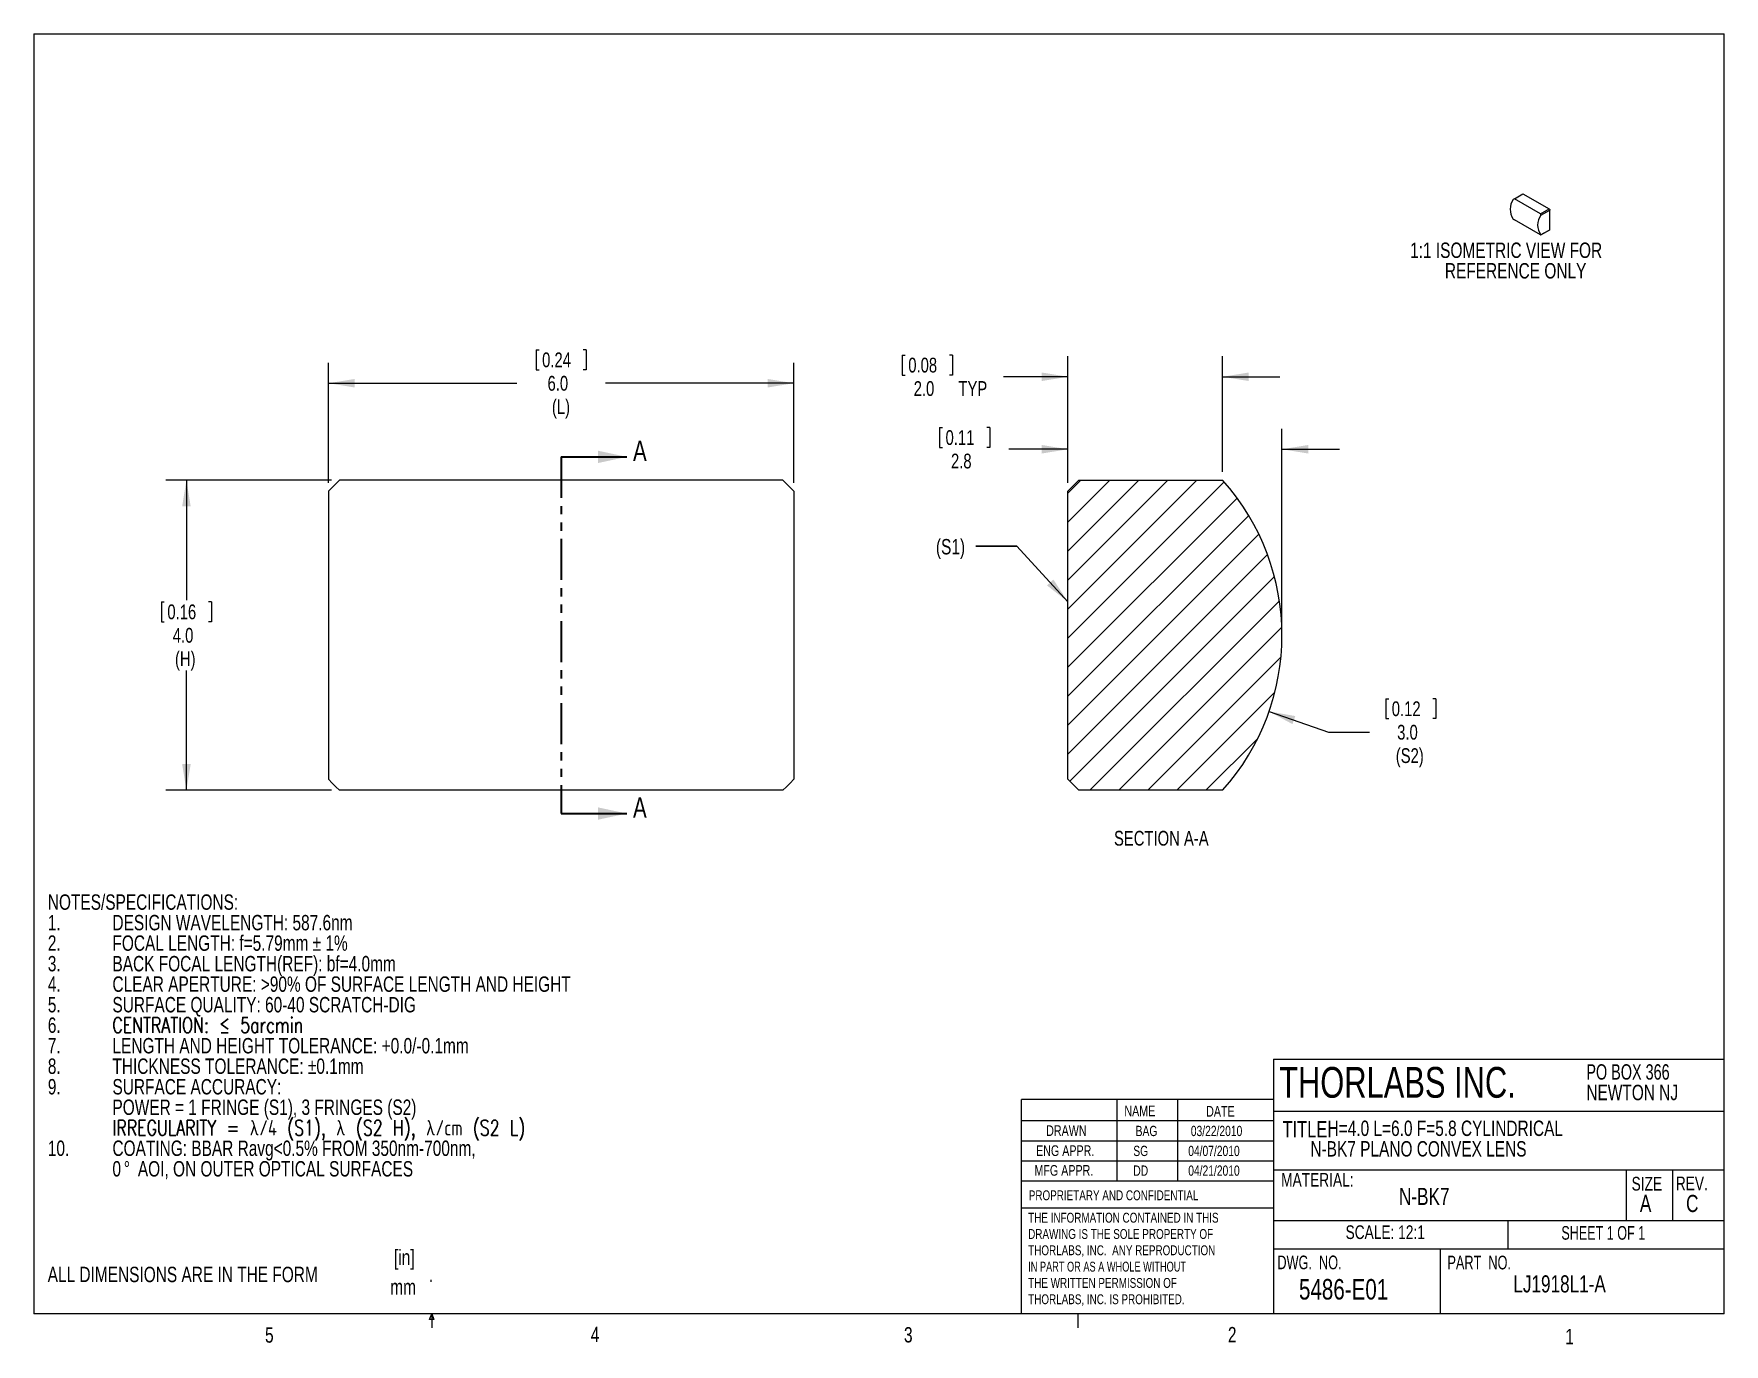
# Model space of a CAD drawing. Header units: millimetres. Extents: x 8 to 270, y 5 to 208.
import ezdxf

# ---------------------------------------------------------------- set-up
doc = ezdxf.new("R2010")
doc.units = ezdxf.units.MM
doc.linetypes.add('PHANTOM', pattern=[12.7, 6.35, -1.27, 1.27, -1.27, 1.27, -1.27])
doc.styles.add('SLDTEXTSTYLE0', font='TXT', dxfattribs={"width": 0.75})
doc.styles.add('SLDTEXTSTYLE1', font='TXT', dxfattribs={"width": 0.694444})
doc.styles.add('SLDTEXTSTYLE2', font='TXT', dxfattribs={"width": 0.6875})
doc.styles.add('SLDTEXTSTYLE3', font='TXT', dxfattribs={"width": 0.698276})
doc.styles.add('SLDTEXTSTYLE4', font='TXT', dxfattribs={"width": 0.7})
doc.styles.add('SLDTEXTSTYLE5', font='TXT', dxfattribs={"width": 0.75, "bigfont": 'bigfont'})
doc.dimstyles.new('SLDDIMSTYLE0', dxfattribs={"dimtxt": 2.286, "dimasz": 4.064, "dimexe": 0, "dimexo": 0.0625, "dimgap": 0.5715, "dimtad": 0, "dimtih": 1, "dimtoh": 1, "dimdec": 1, "dimlfac": 0.083333, "dimrnd": 1e-09, "dimzin": 4, "dimdsep": 46, "dimtxsty": 'SLDTEXTSTYLE0', "dimsah": 1, "dimcen": 0.09, "dimadec": 0, "dimazin": 0, "dimtfac": 1, "dimtdec": 1, "dimtofl": 0, "dimtmove": 0, "dimatfit": 3, "dimfxl": 1, "dimtolj": 1, "dimtzin": 12, "dimarcsym": 0})
doc.dimstyles.new('SLDDIMSTYLE1', dxfattribs={"dimtxt": 2.286, "dimasz": 4.064, "dimexe": 0, "dimexo": 0.0625, "dimgap": 0.5715, "dimtad": 0, "dimtih": 1, "dimtoh": 1, "dimdec": 1, "dimlfac": 0.083333, "dimrnd": 1e-09, "dimzin": 4, "dimdsep": 46, "dimtxsty": 'SLDTEXTSTYLE0', "dimsah": 1, "dimcen": 0.09, "dimadec": 0, "dimazin": 0, "dimtfac": 1, "dimtdec": 1, "dimtofl": 0, "dimtmove": 0, "dimatfit": 3, "dimfxl": 1, "dimtolj": 1, "dimtzin": 12, "dimarcsym": 0})
doc.dimstyles.new('SLDDIMSTYLE2', dxfattribs={"dimtxt": 2.286, "dimasz": 4.064, "dimexe": 0, "dimexo": 0.0625, "dimgap": 0.5715, "dimtad": 0, "dimtih": 1, "dimtoh": 1, "dimdec": 1, "dimlfac": 0.083333, "dimrnd": 1e-09, "dimzin": 12, "dimdsep": 46, "dimtxsty": 'SLDTEXTSTYLE0', "dimsah": 1, "dimcen": 0.09, "dimadec": 0, "dimazin": 0, "dimtfac": 1, "dimtdec": 1, "dimtofl": 0, "dimtmove": 0, "dimatfit": 3, "dimfxl": 1, "dimtolj": 1, "dimtzin": 12, "dimarcsym": 0})
doc.dimstyles.new('SLDDIMSTYLE3', dxfattribs={"dimtxt": 2.286, "dimasz": 4.064, "dimexe": 0, "dimexo": 0.0625, "dimgap": 0.5715, "dimtad": 0, "dimtih": 1, "dimtoh": 1, "dimdec": 1, "dimlfac": 0.083333, "dimrnd": 1e-09, "dimzin": 4, "dimdsep": 46, "dimtxsty": 'SLDTEXTSTYLE0', "dimsah": 1, "dimcen": 0.09, "dimadec": 0, "dimazin": 0, "dimtfac": 1, "dimtdec": 1, "dimtofl": 0, "dimtmove": 0, "dimatfit": 3, "dimfxl": 1, "dimtolj": 1, "dimtzin": 12, "dimarcsym": 0})
doc.dimstyles.new('SLDDIMSTYLE4', dxfattribs={"dimtxt": 0, "dimasz": 4.064, "dimexe": 0, "dimexo": 0.0625, "dimgap": 0, "dimtad": 0, "dimtih": 1, "dimtoh": 1, "dimdec": 0, "dimrnd": 1e-09, "dimzin": 0, "dimdsep": 46, "dimtxsty": 'Standard', "dimsah": 1, "dimcen": 0.09, "dimadec": 0, "dimazin": 0, "dimtfac": 4.064, "dimtdec": 0, "dimtofl": 0, "dimtmove": 0, "dimatfit": 3, "dimfxl": 1, "dimtolj": 1, "dimtzin": 0, "dimarcsym": 0})

# ---------------------------------------------------------------- blocks, each defined once
blk = doc.blocks.new('SW_NOTE_0')
at = {"color": 0, "linetype": 'Continuous', "lineweight": 0, "char_height": 1.524, "attachment_point": 1}
for s, insert, style in [('THE INFORMATION CONTAINED IN THIS', (0, 1.96), 'SLDTEXTSTYLE0'), ('DRAWING IS THE SOLE PROPERTY OF', (0, -0.56), 'SLDTEXTSTYLE0'), ('THORLABS, INC.  ANY REPRODUCTION ', (0, -3.08), 'SLDTEXTSTYLE0'), ('IN PART OR AS A WHOLE WITHOUT', (0, -5.61), 'SLDTEXTSTYLE3'), ('THE WRITTEN PERMISSION OF', (0, -8.13), 'SLDTEXTSTYLE0'), ('THORLABS, INC. IS PROHIBITED.', (0, -10.66), 'SLDTEXTSTYLE0')]:
    blk.add_mtext(s, dxfattribs=dict(at, insert=insert, style=style))
blk = doc.blocks.new('SW_NOTE_1')
at = {"color": 0, "linetype": 'Continuous', "lineweight": 0, "char_height": 2.381, "attachment_point": 1}
for s, insert, style in [('PO BOX 366', (0, 3.07), 'SLDTEXTSTYLE4'), ('NEWTON NJ', (0, -0.11), 'SLDTEXTSTYLE0')]:
    blk.add_mtext(s, dxfattribs=dict(at, insert=insert, style=style))
blk = doc.blocks.new('SW_NOTE_2')
at = {"color": 0, "linetype": 'Continuous', "lineweight": 0, "attachment_point": 1, "style": 'SLDTEXTSTYLE0'}
for s, insert, char_height in [('[in]', (53.6, 5.71), 2.381), ('ALL DIMENSIONS ARE IN THE FORM ', (0, 3.07), 2.3813), ('mm', (53.02, 1.13), 2.381), ('.', (58.98, 3.07), 2.38)]:
    blk.add_mtext(s, dxfattribs=dict(at, insert=insert, char_height=char_height))
blk = doc.blocks.new('SW_NOTE_3')
at = {"color": 0, "linetype": 'Continuous', "lineweight": 0, "char_height": 2.3813, "attachment_point": 1, "style": 'SLDTEXTSTYLE0'}
for s, insert in [('    H=4.0 L=6.0 F=5.8 CYLINDRICAL', (0, 3.07)), ('N-BK7 PLANO CONVEX LENS', (0, -0.11))]:
    blk.add_mtext(s, dxfattribs=dict(at, insert=insert))
blk = doc.blocks.new('SW_NOTE_4')
at = {"color": 0, "linetype": 'Continuous', "lineweight": 0, "attachment_point": 1}
for s, insert, char_height, style in [('NOTES/SPECIFICATIONS:', (0, 3.07), 2.3813, 'SLDTEXTSTYLE0'), ('1.', (0, -0.11), 2.381, 'SLDTEXTSTYLE0'), ('DESIGN WAVELENGTH: 587.6nm', (10, -0.11), 2.3813, 'SLDTEXTSTYLE0'), ('2.', (0, -3.28), 2.381, 'SLDTEXTSTYLE0'), ('FOCAL LENGTH: f=5.79mm ± 1%', (10, -3.28), 2.3813, 'SLDTEXTSTYLE0'), ('3.', (0, -6.46), 2.381, 'SLDTEXTSTYLE0'), ('BACK FOCAL LENGTH(REF): bf=4.0mm', (10, -6.46), 2.3813, 'SLDTEXTSTYLE0'), ('4.', (0, -9.63), 2.381, 'SLDTEXTSTYLE0'), ('CLEAR APERTURE: >90% OF SURFACE LENGTH AND HEIGHT', (10, -9.63), 2.3813, 'SLDTEXTSTYLE0'), ('5.', (0, -12.81), 2.381, 'SLDTEXTSTYLE0'), ('SURFACE QUALITY: 60-40 SCRATCH-DIG', (10, -12.81), 2.3813, 'SLDTEXTSTYLE0'), ('6.', (0, -15.98), 2.381, 'SLDTEXTSTYLE0'), ('CENTRATION: ≤ 5arcmin', (10, -15.98), 2.3813, 'SLDTEXTSTYLE5'), ('7.', (0, -19.16), 2.381, 'SLDTEXTSTYLE0'), ('LENGTH AND HEIGHT TOLERANCE: +0.0/-0.1mm', (10, -19.16), 2.3813, 'SLDTEXTSTYLE0'), ('8.', (0, -22.33), 2.381, 'SLDTEXTSTYLE0'), ('THICKNESS TOLERANCE: ±0.1mm', (10, -22.33), 2.3813, 'SLDTEXTSTYLE0'), ('9.', (0, -25.51), 2.381, 'SLDTEXTSTYLE0'), ('SURFACE ACCURACY:', (10, -25.51), 2.3813, 'SLDTEXTSTYLE0'), ('POWER = 1 FRINGE (S1), 3 FRINGES (S2)', (10, -28.68), 2.3813, 'SLDTEXTSTYLE0'), ('IRREGULARITY = \\M+183C9/4 (S1), \\M+183C9 (S2 H), \\M+183C9/cm (S2 L)', (10, -31.86), 2.3813, 'SLDTEXTSTYLE5'), ('10.', (0, -35.03), 2.381, 'SLDTEXTSTYLE0'), ('COATING: BBAR Ravg<0.5% FROM 350nm-700nm,', (10, -35.03), 2.3813, 'SLDTEXTSTYLE0'), ('0', (10, -38.21), 2.38, 'SLDTEXTSTYLE0'), ('%%d', (11.76, -38.21), 2.381, 'SLDTEXTSTYLE0'), (' AOI, ON OUTER OPTICAL SURFACES', (13.27, -38.21), 2.3813, 'SLDTEXTSTYLE0')]:
    blk.add_mtext(s, dxfattribs=dict(at, insert=insert, char_height=char_height, style=style))
blk = doc.blocks.new('*D6')
at = {"color": 7, "linetype": 'Continuous', "lineweight": 0}
for p, q in [((54, 138.57), (54, 157.18)), ((86.12, 159.17), (86.12, 156.09)), ((86.12, 159.17), (86.58, 159.17)), ((93.88, 159.17), (93.42, 159.17)), ((93.88, 159.17), (93.88, 156.09)), ((126, 138.57), (126, 157.18)), ((86.12, 156.09), (86.58, 156.09)), ((93.88, 156.09), (93.42, 156.09)), ((54, 154), (83.14, 154)), ((126, 154), (96.86, 154))]:
    blk.add_line(p, q, dxfattribs=at)
for points in [[(54, 154), (58.06, 153.34), (58.06, 154.66)], [(126, 154), (121.94, 154.66), (121.94, 153.34)]]:
    blk.add_solid(points, dxfattribs=at)
at = {"color": 7, "linetype": 'Continuous', "lineweight": 0, "char_height": 2.286, "attachment_point": 1, "style": 'SLDTEXTSTYLE0'}
for s, insert in [('0.24', (87.05, 158.76)), ('6.0', (87.89, 155.13)), ('(L)', (88.57, 151.51))]:
    blk.add_mtext(s, dxfattribs=dict(at, insert=insert))
blk = doc.blocks.new('*D7')
at = {"color": 7, "linetype": 'Continuous', "lineweight": 0}
for p, q in [((54.43, 139), (28.82, 139)), ((32, 139), (32, 120.44)), ((28.12, 120.17), (28.12, 117.09)), ((28.12, 120.17), (28.58, 120.17)), ((35.88, 120.17), (35.42, 120.17)), ((35.88, 120.17), (35.88, 117.09)), ((28.12, 117.09), (28.58, 117.09)), ((35.88, 117.09), (35.42, 117.09)), ((32, 91), (32, 109.56)), ((54.43, 91), (28.82, 91))]:
    blk.add_line(p, q, dxfattribs=at)
for points in [[(32, 139), (31.34, 134.94), (32.66, 134.94)], [(32, 91), (32.66, 95.06), (31.34, 95.06)]]:
    blk.add_solid(points, dxfattribs=at)
at = {"color": 7, "linetype": 'Continuous', "lineweight": 0, "char_height": 2.286, "attachment_point": 1, "style": 'SLDTEXTSTYLE0'}
for s, insert in [('0.16', (29.05, 119.76)), ('4.0', (29.89, 116.13)), ('(H)', (30.23, 112.51))]:
    blk.add_mtext(s, dxfattribs=dict(at, insert=insert))
blk = doc.blocks.new('*D8')
at = {"color": 7, "linetype": 'Continuous', "lineweight": 0}
for p, q in [((217.62, 105.17), (217.62, 102.09)), ((217.62, 105.17), (218.08, 105.17)), ((225.38, 105.17), (224.92, 105.17)), ((225.38, 105.17), (225.38, 102.09)), ((199.56, 103.2), (208.75, 100)), ((217.62, 102.09), (218.08, 102.09)), ((225.38, 102.09), (224.92, 102.09)), ((208.75, 100), (215.1, 100))]:
    blk.add_line(p, q, dxfattribs=at)
blk.add_solid([(199.56, 103.2), (203.18, 101.24), (203.62, 102.49)], dxfattribs=at)
at = {"color": 7, "linetype": 'Continuous', "lineweight": 0, "char_height": 2.286, "attachment_point": 1, "style": 'SLDTEXTSTYLE0'}
for s, insert in [('0.12', (218.55, 104.76)), ('3.0', (219.39, 101.13)), ('(S2)', (219.17, 97.51))]:
    blk.add_mtext(s, dxfattribs=dict(at, insert=insert))
blk = doc.blocks.new('*D9')
at = {"color": 7, "linetype": 'Continuous', "lineweight": 0}
for p, q in [((148.56, 147.14), (148.56, 144.06)), ((148.56, 147.14), (149.02, 147.14)), ((156.32, 147.14), (155.86, 147.14)), ((156.32, 147.14), (156.32, 144.06)), ((168.44, 138.57), (168.44, 146.96)), ((201.56, 116.27), (201.56, 146.96)), ((148.56, 144.06), (149.02, 144.06)), ((156.32, 144.06), (155.86, 144.06)), ((168.44, 143.78), (159.3, 143.78)), ((201.56, 143.78), (210.45, 143.78))]:
    blk.add_line(p, q, dxfattribs=at)
for points in [[(168.44, 143.78), (164.38, 144.44), (164.38, 143.12)], [(201.56, 143.78), (205.62, 143.12), (205.62, 144.44)]]:
    blk.add_solid(points, dxfattribs=at)
at = {"color": 7, "linetype": 'Continuous', "lineweight": 0, "char_height": 2.286, "attachment_point": 1, "style": 'SLDTEXTSTYLE0'}
for s, insert in [('0.11', (149.49, 146.73)), ('2.8', (150.33, 143.1))]:
    blk.add_mtext(s, dxfattribs=dict(at, insert=insert))
blk = doc.blocks.new('*D10')
at = {"color": 7, "linetype": 'Continuous', "lineweight": 0}
for p, q in [((142.79, 158.35), (142.79, 155.27)), ((142.79, 158.35), (143.25, 158.35)), ((150.55, 158.35), (150.09, 158.35)), ((150.55, 158.35), (150.55, 155.27)), ((168.44, 138.57), (168.44, 158.18)), ((192.35, 140.27), (192.35, 158.18)), ((142.79, 155.27), (143.25, 155.27)), ((150.55, 155.27), (150.09, 155.27)), ((168.44, 155), (158.44, 155)), ((192.35, 155), (201.24, 155))]:
    blk.add_line(p, q, dxfattribs=at)
for points in [[(168.44, 155), (164.38, 155.66), (164.38, 154.34)], [(192.35, 155), (196.42, 154.34), (196.42, 155.66)]]:
    blk.add_solid(points, dxfattribs=at)
at = {"color": 7, "linetype": 'Continuous', "lineweight": 0, "char_height": 2.286, "attachment_point": 1, "style": 'SLDTEXTSTYLE0'}
for s, insert in [('0.08', (143.72, 157.95)), ('2.0', (144.56, 154.32)), ('TYP', (151.48, 154.32))]:
    blk.add_mtext(s, dxfattribs=dict(at, insert=insert))
blk = doc.blocks.new('SW_NOTE_5')
at = {"color": 0, "linetype": 'Continuous', "lineweight": 0, "char_height": 2.3813, "attachment_point": 1, "style": 'SLDTEXTSTYLE0'}
for s, insert in [('1:1 ISOMETRIC VIEW FOR', (0, 3.07)), ('REFERENCE ONLY', (5.38, -0.11))]:
    blk.add_mtext(s, dxfattribs=dict(at, insert=insert))

msp = doc.modelspace()

# ---------------------------------------------------------------- hatches: boundary and pattern name
at = {"linetype": 'Continuous', "lineweight": 0}
h = msp.add_hatch(dxfattribs=at)
h.set_pattern_fill('ANSI31', style=0)
edge = h.paths.add_edge_path(flags=0)
edge.add_line((192.35, 139), (170.14, 139))
edge.add_line((170.14, 139), (168.44, 137.3))
edge.add_line((168.44, 137.3), (168.44, 92.7))
edge.add_line((168.44, 92.7), (170.14, 91))
edge.add_line((170.14, 91), (192.35, 91))
edge.add_arc((165.68, 115), 35.88, 318.0181, 401.9819)

# ---------------------------------------------------------------- linework, layer by layer
at = {"color": 7, "linetype": 'Continuous', "lineweight": 0}
for p, q in [((8.38, 208.08), (270, 208.08)), ((8.38, 208.08), (8.38, 9.96)), ((270, 9.96), (270, 208.08)), ((237.55, 182.55), (238.85, 183.31)), ((238.85, 183.31), (242.9, 180.97)), ((241.59, 180.22), (237.55, 182.55)), ((241.59, 180.22), (242.9, 180.97)), ((241.6, 179.99), (243, 180.8)), ((242.9, 180.97), (243, 180.91)), ((243, 180.91), (243, 180.8)), ((243, 177.76), (243, 180.8)), ((241.59, 176.95), (237.55, 179.28)), ((241.59, 176.95), (242.9, 177.71)), ((241.6, 176.96), (243, 177.76)), ((243, 177.76), (242.9, 177.71)), ((243, 177.76), (243, 177.76)), ((124.3, 139), (55.7, 139)), ((168.44, 137.3), (170.14, 139)), ((170.14, 139), (192.35, 139)), ((54, 137.3), (54, 92.7)), ((126, 137.3), (126, 92.7)), ((168.44, 92.7), (168.44, 137.3)), ((170.14, 91), (168.44, 92.7)), ((124.3, 91), (55.7, 91)), ((192.35, 91), (170.14, 91)), ((270, 49.37), (270, 50.03)), ((200.23, 49.37), (200.23, 9.96)), ((200.23, 49.37), (270, 49.37)), ((161.27, 9.96), (161.27, 43.15)), ((200.23, 43.15), (161.27, 43.15)), ((176.01, 43.15), (176.01, 30.51)), ((185.39, 43.15), (185.39, 30.51)), ((200.23, 39.83), (161.27, 39.83)), ((200.23, 41.32), (270, 41.32)), ((200.23, 36.72), (161.27, 36.72)), ((200.23, 33.61), (161.27, 33.61)), ((200.23, 32.26), (270, 32.26)), ((254.82, 32.26), (254.82, 24.42)), ((262.01, 32.24), (262.01, 24.42)), ((200.23, 30.51), (161.27, 30.51)), ((161.27, 26.37), (200.23, 26.37)), ((200.23, 24.42), (270, 24.42)), ((236.51, 24.42), (236.51, 20.04)), ((200.23, 20.04), (270, 20.04)), ((226.06, 20.04), (226.06, 9.96)), ((270, 9.96), (8.38, 9.96)), ((69.63, 9.08), (69.97, 9.96)), ((70.29, 9.08), (69.63, 9.08)), ((69.97, 9.96), (69.97, 7.8)), ((69.97, 9.96), (70.29, 9.08)), ((169.98, 9.96), (169.98, 7.8))]:
    msp.add_line(p, q, dxfattribs=at)
at = {"color": 7, "linetype": 'PHANTOM', "lineweight": 30}
msp.add_line((90, 142.6), (90, 87.4), dxfattribs=at)
at = {"color": 7, "linetype": 'Continuous', "lineweight": 30}
for p, q in [((90, 142.6), (100.16, 142.6)), ((90, 87.4), (100.16, 87.4))]:
    msp.add_line(p, q, dxfattribs=at)
at = {"color": 7, "linetype": 'Continuous', "lineweight": 0, "flags": 128}
for points in [[(55.7, 139), (55.14, 138.44), (54.58, 137.88), (54, 137.3)], [(126, 137.3), (125.42, 137.88), (124.86, 138.44), (124.3, 139)], [(54, 92.7), (54.58, 92.12), (55.14, 91.56), (55.7, 91)], [(124.3, 91), (124.86, 91.56), (125.42, 92.12), (126, 92.7)]]:
    msp.add_lwpolyline(points, dxfattribs=at)
at = {"color": 7, "linetype": 'Continuous', "lineweight": 0}
for centre, radius, start, end in [((239.54, 180.93), 2.66, 145.1878, 214.8122), ((243.79, 178.48), 2.66, 145.1878, 214.8122), ((165.68, 115), 35.88, 318.0181, 41.9819)]:
    msp.add_arc(centre, radius, start, end, dxfattribs=at)
for centre, major_axis, ratio, start_param, end_param in [((237.7, 182.64), (2.99, 1.73), 0.00007, 1.623431, 1.685373), ((237.7, 182.64), (-2.11, 3.66), 0.577335, 2.241537, 2.303479), ((244.57, 178.67), (-2.11, 3.66), 0.577335, 0.838033, 0.899974), ((244.57, 178.67), (2.99, 1.73), 0.00007, 3.026935, 3.088877)]:
    msp.add_ellipse(centre, major_axis=major_axis, ratio=ratio, start_param=start_param, end_param=end_param, dxfattribs=at)
at = {"color": 7, "linetype": 'Continuous', "lineweight": 30}
for points in [[(100.16, 142.6), (95.72, 143.55), (95.72, 141.65)], [(100.16, 87.4), (95.72, 88.35), (95.72, 86.45)]]:
    msp.add_solid(points, dxfattribs=at)

# ---------------------------------------------------------------- block references
at = {"color": 7, "linetype": 'Continuous', "lineweight": 0}
for name, p in [('SW_NOTE_5', (221.39, 172.7)), ('SW_NOTE_4', (10.55, 71.82)), ('SW_NOTE_1', (248.67, 45.53)), ('SW_NOTE_3', (205.96, 36.81)), ('SW_NOTE_0', (162.28, 23.65)), ('SW_NOTE_2', (10.53, 14.19))]:
    msp.add_blockref(name, p, dxfattribs=at)

# ---------------------------------------------------------------- texts
at = {"color": 7, "linetype": 'Continuous', "char_height": 3.17, "attachment_point": 1, "style": 'SLDTEXTSTYLE0'}
for insert in [(101.12, 145.12), (101.12, 89.92)]:
    msp.add_mtext('A', dxfattribs=dict(at, insert=insert))
at = {"color": 7, "linetype": 'Continuous', "lineweight": 0, "attachment_point": 1}
for s, insert, char_height, style in [('(S1)', (148, 129.89), 2.381, 'SLDTEXTSTYLE0'), ('SECTION A-A', (175.56, 84.72), 2.286, 'SLDTEXTSTYLE0'), ('THORLABS INC.', (201.12, 48.18), 4.7625, 'SLDTEXTSTYLE0'), ('NAME', (177.17, 42.2), 1.651, 'SLDTEXTSTYLE0'), ('DATE', (189.82, 42.14), 1.651, 'SLDTEXTSTYLE0'), ('TITLE:', (201.64, 39.81), 2.54, 'SLDTEXTSTYLE0'), ('DRAWN', (165.06, 39.15), 1.651, 'SLDTEXTSTYLE0'), ('BAG', (178.91, 39.07), 1.587, 'SLDTEXTSTYLE0'), ('03/22/2010', (187.45, 39.07), 1.587, 'SLDTEXTSTYLE0'), ('ENG APPR.', (163.5, 36.05), 1.651, 'SLDTEXTSTYLE0'), ('SG', (178.55, 35.98), 1.587, 'SLDTEXTSTYLE0'), ('04/07/2010', (187.05, 35.98), 1.587, 'SLDTEXTSTYLE0'), ('MFG APPR.', (163.25, 33), 1.651, 'SLDTEXTSTYLE0'), ('DD', (178.55, 32.93), 1.587, 'SLDTEXTSTYLE0'), ('04/21/2010', (187.05, 32.93), 1.587, 'SLDTEXTSTYLE0'), ('MATERIAL:', (201.43, 31.77), 2.117, 'SLDTEXTSTYLE0'), ('PROPRIETARY AND CONFIDENTIAL', (162.37, 29.08), 1.524, 'SLDTEXTSTYLE0'), ('N-BK7', (219.67, 29.46), 2.646, 'SLDTEXTSTYLE0'), ('SIZE', (255.67, 31.17), 2.117, 'SLDTEXTSTYLE0'), ('REV.', (262.51, 31.21), 2.117, 'SLDTEXTSTYLE0'), ('A', (256.95, 28.39), 2.65, 'SLDTEXTSTYLE0'), ('C', (264.1, 28.38), 2.65, 'SLDTEXTSTYLE0'), ('SCALE: 12:1', (211.4, 23.67), 2.1167, 'SLDTEXTSTYLE0'), ('SHEET 1 OF 1', (244.8, 23.56), 2.1167, 'SLDTEXTSTYLE2'), ('DWG.  NO.', (200.85, 18.99), 2.117, 'SLDTEXTSTYLE1'), ('PART  NO.', (227.17, 18.97), 2.117, 'SLDTEXTSTYLE1'), ('LJ1918L1-A', (237.37, 15.93), 2.646, 'SLDTEXTSTYLE0'), ('5486-E01', (204.19, 15.36), 3.175, 'SLDTEXTSTYLE0'), ('5', (44.17, 7.89), 2.38, 'SLDTEXTSTYLE0'), ('4', (94.58, 7.97), 2.38, 'SLDTEXTSTYLE0'), ('3', (143.06, 7.92), 2.38, 'SLDTEXTSTYLE0'), ('2', (193.19, 7.94), 2.38, 'SLDTEXTSTYLE0'), ('1', (245.41, 7.65), 2.38, 'SLDTEXTSTYLE0')]:
    msp.add_mtext(s, dxfattribs=dict(at, insert=insert, char_height=char_height, style=style))

# ---------------------------------------------------------------- dimensions: what is measured, and where the dimension line sits
at = {"color": 7, "linetype": 'Continuous', "lineweight": 0}
for base, p1, p2, text, dimstyle, picture, middle in [((126, 154), (54, 137.3), (126, 137.3), '<>\\P(L)', 'SLDDIMSTYLE0', '*D6', (90, 154)), ((168.44, 155), (192.35, 139), (168.44, 137.3), '<>TYP', 'SLDDIMSTYLE3', '*D10', (149.12, 155))]:
    dim = msp.add_linear_dim(base=base, p1=p1, p2=p2, text=text, dimstyle=dimstyle, dxfattribs=at)
    dim.commit()
    dim.dimension.update_dxf_attribs({"geometry": picture, "text_midpoint": middle, "dimtype": 160})
dim = msp.add_linear_dim(base=(201.56, 143.78), p1=(168.44, 137.3), p2=(201.56, 115), dimstyle='SLDDIMSTYLE2', dxfattribs=at)
dim.commit()
dim.dimension.update_dxf_attribs({"geometry": '*D9', "text_midpoint": (152.44, 143.78), "dimtype": 160})
dim = msp.add_linear_dim(base=(32, 139), p1=(55.7, 91), p2=(55.7, 139), angle=90, text='<>\\P(H)', dimstyle='SLDDIMSTYLE0', dxfattribs=at)
dim.commit()
dim.dimension.update_dxf_attribs({"geometry": '*D7', "text_midpoint": (32, 115), "dimtype": 160})
dim = msp.add_radius_dim(center=(165.68, 115), mpoint=(199.56, 103.2), text='<>\\P(S2)', dimstyle='SLDDIMSTYLE1', override={"dimpost": '<>'}, dxfattribs=at)
dim.commit()
dim.dimension.update_dxf_attribs({"geometry": '*D8', "text_midpoint": (221.5, 100), "dimtype": 164})

# ---------------------------------------------------------------- leaders
msp.add_leader([(168.44, 120.16), (160.54, 128.76), (154.19, 128.76)], dimstyle='SLDDIMSTYLE4', dxfattribs=at)

doc.saveas('drawing.dxf')
